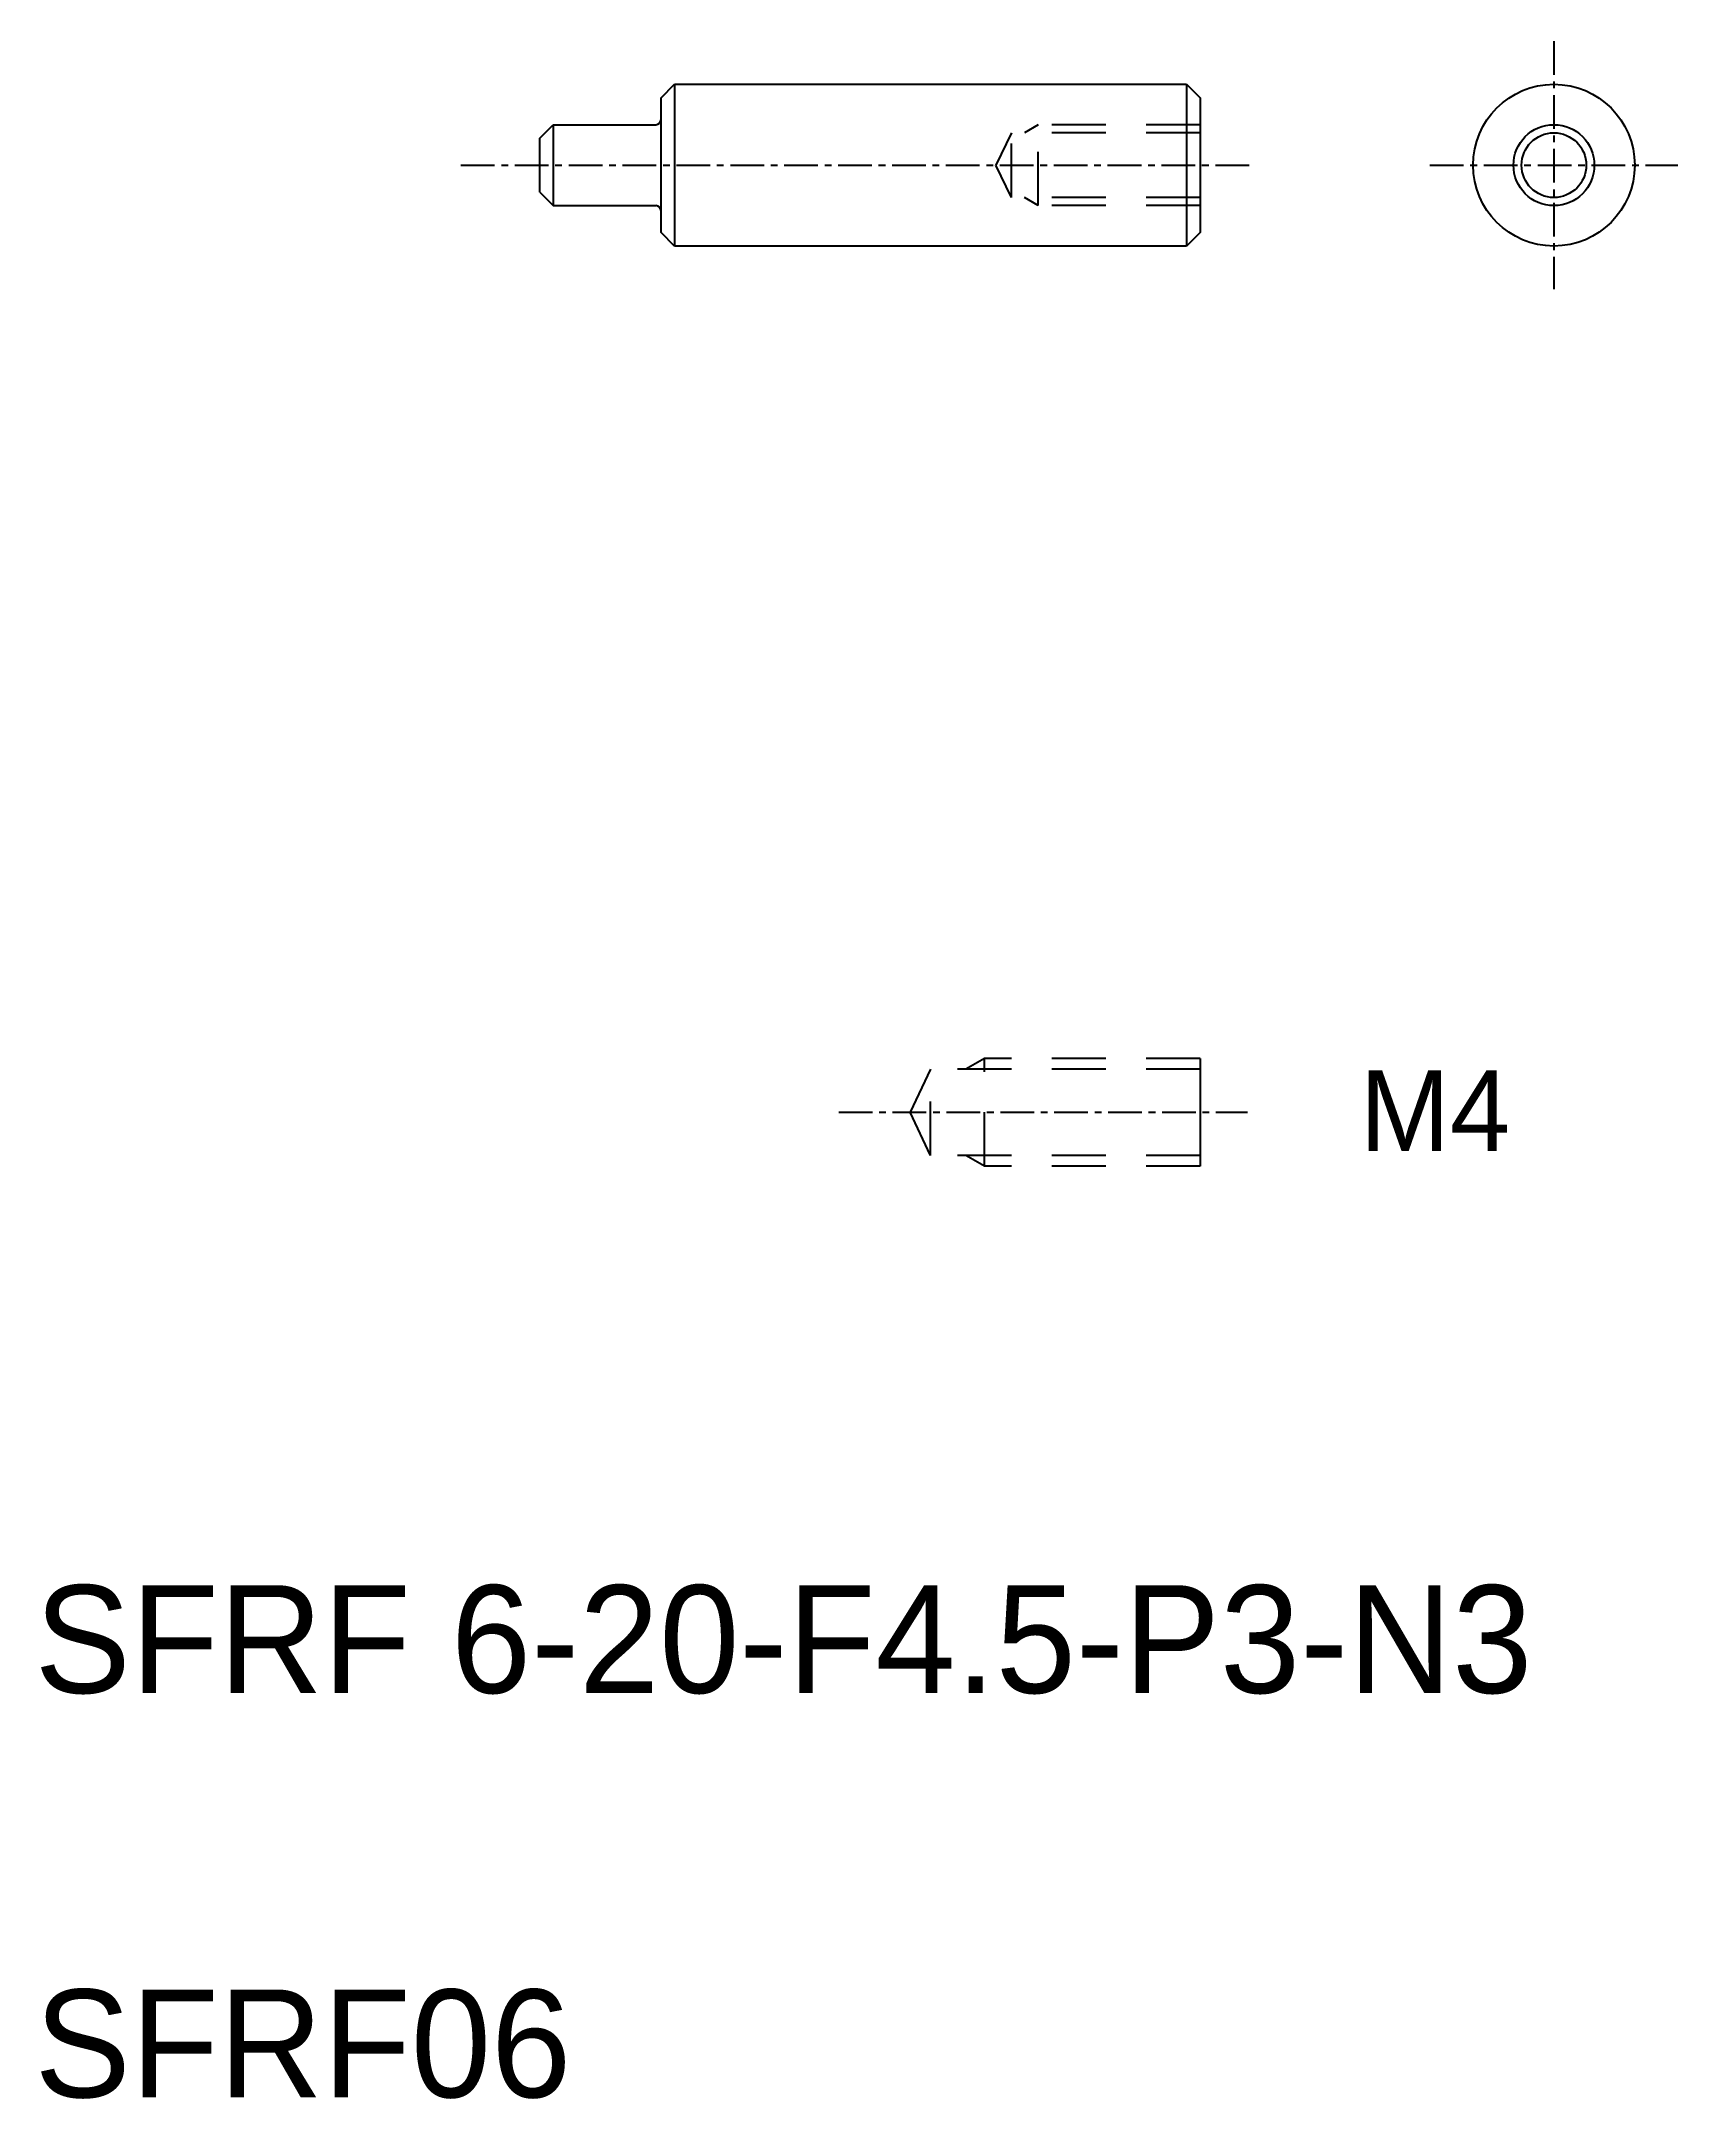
# Model space of a CAD drawing. Extents: x 80.3 to 141, y 74.7 to 151.
import ezdxf

# ---------------------------------------------------------------- set-up
doc = ezdxf.new("R2010")
doc.units = 0
doc.linetypes.add('CENTER', pattern=[2, 1.25, -0.25, 0.25, -0.25])
doc.linetypes.add('DASHED', pattern=[3.5, 2, -1.5])
doc.layers.get('0').update_dxf_attribs({"linetype": 'CONTINUOUS'})
doc.layers.add('CENTER', color=1, linetype='CENTER')

msp = doc.modelspace()

# ---------------------------------------------------------------- linework, layer by layer
for p, q in [((103.313, 148.915), (103.813, 149.415)), ((103.313, 143.915), (103.313, 148.915)), ((103.813, 149.415), (103.813, 143.415)), ((103.813, 149.415), (122.813, 149.415)), ((122.813, 149.415), (122.813, 143.415)), ((122.813, 149.415), (123.313, 148.915)), ((123.313, 148.915), (123.313, 143.915)), ((98.813, 145.415), (98.813, 147.415)), ((103.813, 147.915), (103.813, 147.915)), ((103.813, 146.415), (103.813, 146.415)), ((103.813, 143.415), (103.313, 143.915)), ((123.313, 143.915), (122.813, 143.415)), ((122.813, 143.415), (103.813, 143.415))]:
    msp.add_line(p, q)
at = {"linetype": 'CONTINUOUS'}
for p, q in [((98.813, 147.415), (99.313, 147.915)), ((98.813, 145.415), (99.313, 144.915)), ((123.313, 113.276), (123.313, 109.276))]:
    msp.add_line(p, q, dxfattribs=at)
at = {"color": 7, "linetype": 'CONTINUOUS'}
for p, q in [((99.313, 147.915), (103.113, 147.915)), ((99.313, 147.915), (99.313, 144.915)), ((99.313, 144.915), (103.113, 144.915))]:
    msp.add_line(p, q, dxfattribs=at)
at = {"color": 3, "linetype": 'DASHED'}
for p, q in [((116.313, 147.615), (115.742, 146.415)), ((116.313, 145.215), (116.313, 147.615)), ((123.313, 147.615), (116.313, 147.615)), ((117.313, 147.915), (116.794, 147.615)), ((117.313, 144.915), (117.313, 147.915)), ((123.313, 147.915), (117.313, 147.915)), ((116.313, 145.215), (115.742, 146.415)), ((123.313, 145.215), (116.313, 145.215)), ((117.313, 144.915), (116.794, 145.215)), ((123.313, 144.915), (117.313, 144.915)), ((115.313, 113.276), (114.62, 112.876)), ((115.313, 109.276), (115.313, 113.276)), ((123.313, 113.276), (115.313, 113.276)), ((113.313, 112.876), (112.551, 111.276)), ((113.313, 109.676), (113.313, 112.876)), ((123.313, 112.876), (113.313, 112.876)), ((113.313, 109.676), (112.551, 111.276)), ((123.313, 109.676), (113.313, 109.676)), ((115.313, 109.276), (114.62, 109.676)), ((123.313, 109.276), (115.313, 109.276))]:
    msp.add_line(p, q, dxfattribs=at)
at = {"linetype": 'CONTINUOUS'}
msp.add_circle((136.446, 146.415), 3, dxfattribs=at)
at = {"color": 3, "linetype": 'CONTINUOUS'}
msp.add_circle((136.446, 146.415), 1.5, dxfattribs=at)
at = {"color": 7, "linetype": 'CONTINUOUS'}
msp.add_circle((136.446, 146.415), 1.2, dxfattribs=at)
at = {"linetype": 'CONTINUOUS'}
for centre, start, end in [((103.113, 148.115), 270, 0), ((103.113, 144.715), 0, 90)]:
    msp.add_arc(centre, 0.2, start, end, dxfattribs=at)
at = {"layer": 'CENTER', "color": 1, "linetype": 'CENTER'}
for p, q in [((136.446, 151.016), (136.446, 141.815)), ((95.886, 146.415), (125.16, 146.415)), ((131.845, 146.415), (141.046, 146.415)), ((109.906, 111.276), (125.071, 111.276))]:
    msp.add_line(p, q, dxfattribs=at)

# ---------------------------------------------------------------- texts
at = {"color": 7, "linetype": 'CONTINUOUS'}
msp.add_text('M4', height=3, dxfattribs=at).set_placement((129.249, 109.838))
for s, p in [('SFRF 6-20-F4.5-P3-N3', (80.064, 89.732)), ('SFRF06', (80.064, 74.732))]:
    msp.add_text(s, height=4).set_placement(p)

doc.saveas('drawing.dxf')
